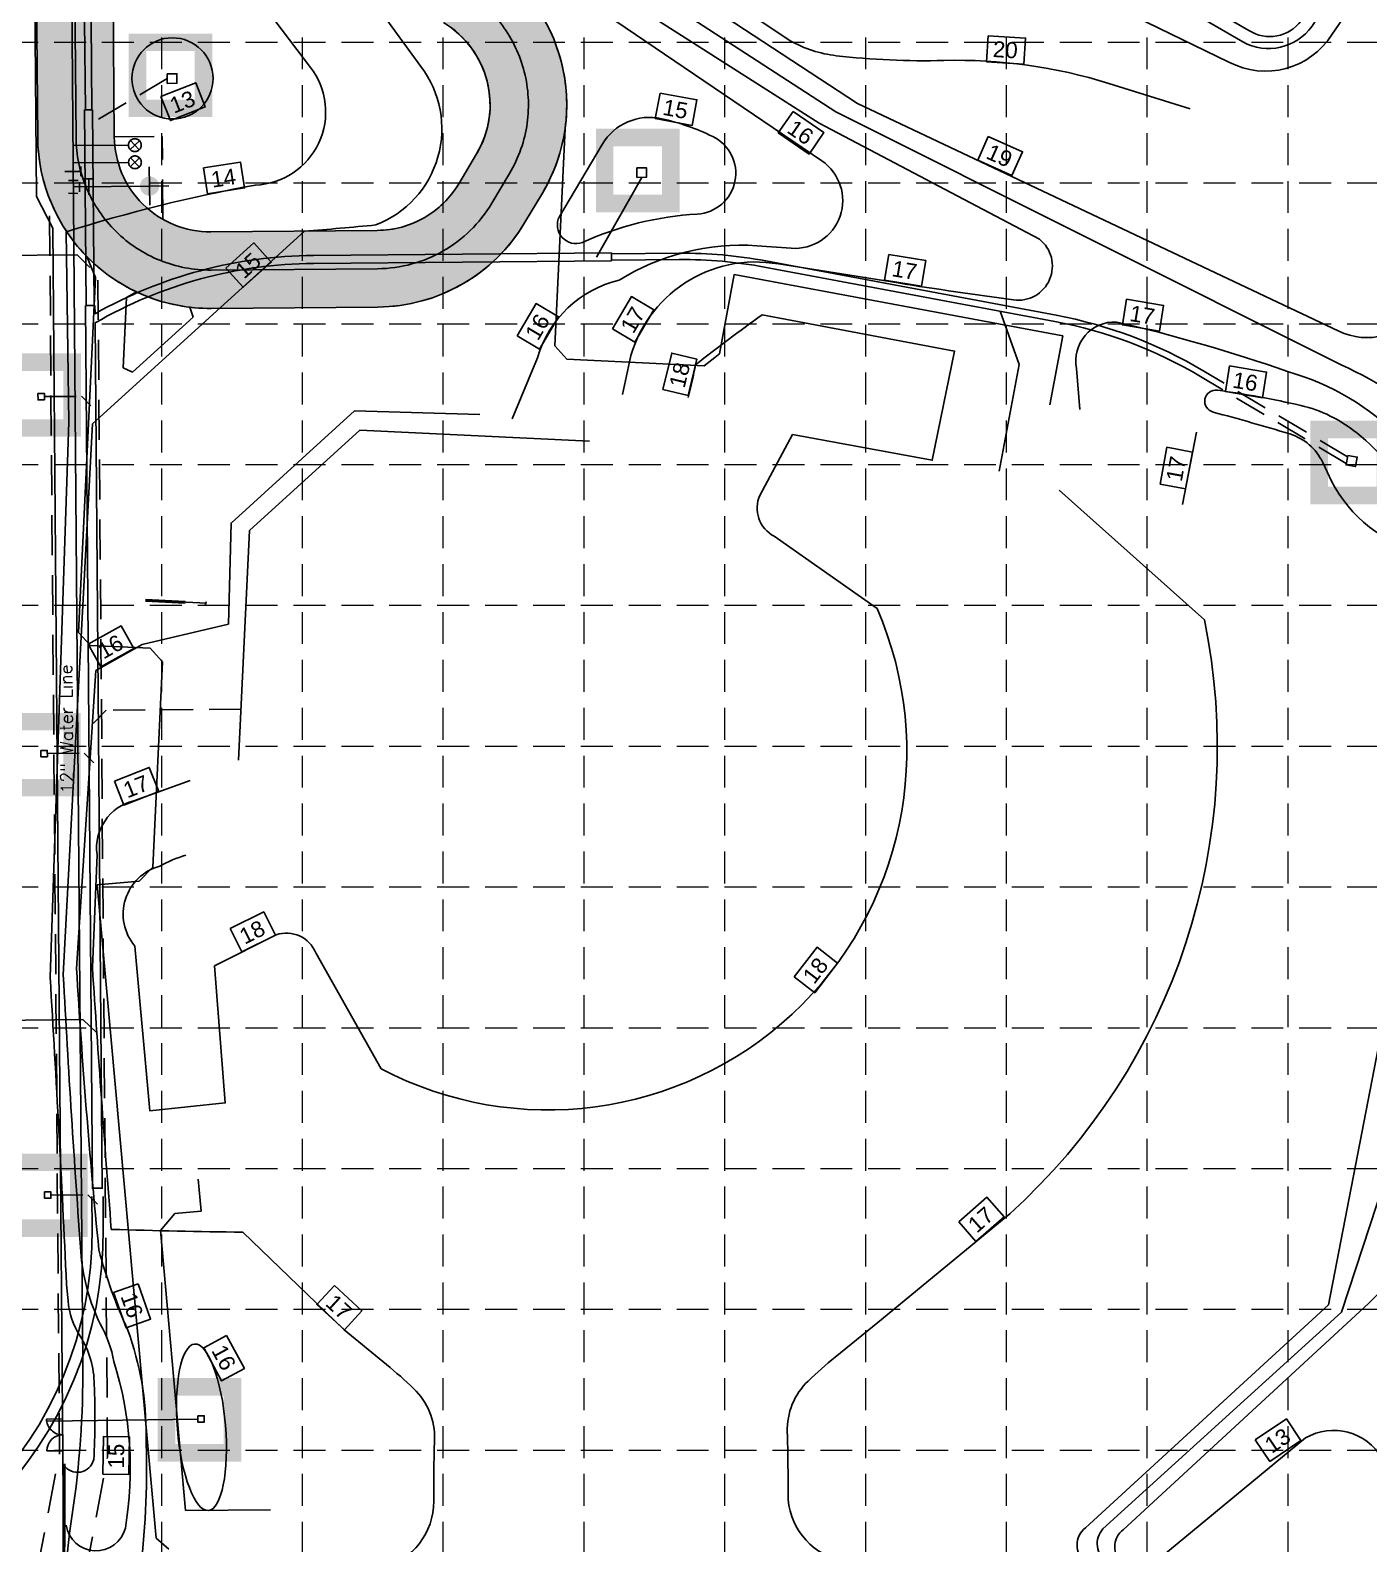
# Model space of a CAD drawing. Header units: feet. Extents: x 2467609 to 2470436, y 7119976 to 7121745.
# Drawn here: x 2469642.8 to 2470062, y 7120566.6 to 7121040.7 of the extents above; entities that cross this region are included whole.
import ezdxf
from ezdxf.enums import TextEntityAlignment as Align

# ---------------------------------------------------------------- set-up
doc = ezdxf.new("R2010")
doc.units = ezdxf.units.FT
doc.header["$LTSCALE"] = 100
doc.header["$MEASUREMENT"] = 0
for name, pattern in [('06117 BASE$0$CENTER2', [1.125, 0.75, -0.125, 0.125, -0.125]), ('06117 BASE$0$HIDDEN2', [0.1875, 0.125, -0.0625]), ('06117 BASE$0$STRIPE', [1.2, 1, -0.2]), ('06117 WS Base$0$HIDDEN', [0.375, 0.25, -0.125]), ('06117 WS Base$0$HIDDEN2', [0.1875, 0.125, -0.0625]), ('HIDDEN', [0.375, 0.25, -0.125]), ('SDASH', [0.15, 0.1, -0.05]), ('STRIPE', [1.2, 1, -0.2])]:
    doc.linetypes.add(name, pattern=pattern)
for name, color, linetype, lineweight in [('06117 BASE$0$CP Inlet', 253, 'Continuous', 25), ('06117 BASE$0$CPCL', 253, '06117 BASE$0$CENTER2', 25), ('06117 BASE$0$CPWALK', 8, 'Continuous', 25), ('06117 BASE$0$Wall', 253, 'Continuous', 25), ('06117 BASE$0$X-Refr', 253, '06117 BASE$0$HIDDEN2', 50)]:
    doc.layers.add(name, color=color, linetype=linetype, lineweight=lineweight)
for name, color, linetype in [('06117 BASE$0$firelane', 8, '06117 BASE$0$STRIPE'), ('06117 BASE$0$SITE-Fence', 8, '06117 BASE$0$FENCELINE4'), ('06117 WS Base$0$CPFIT', 7, 'Continuous'), ('06117 WS Base$0$CPWATER', 7, 'Continuous'), ('06117 WS Base$0$Wtr Esmt', 8, '06117 WS Base$0$HIDDEN'), ('06117 WS Base$0$WTR-ESMT', 8, '06117 WS Base$0$HIDDEN2'), ('CPCONT', 253, 'Continuous'), ('FIRELANE-HATCH', 253, 'STRIPE'), ('GRID', 254, 'HIDDEN'), ('proposed ec', 6, 'SDASH')]:
    doc.layers.add(name, color=color, linetype=linetype)
doc.styles.add('06117 BASE$0$Standard', font='romans.shx')
doc.styles.add('C80', font='SIMPLEX.shx', dxfattribs={"height": 8})
doc.styles.get("Standard").update_dxf_attribs({"font": 'ARIAL.TTF'})
doc.linetypes.add('06117 BASE$0$FENCELINE4', pattern='A,0.5,-0.05,["x",06117 BASE$0$Standard,S=0.16,R=0,X=-0.02,Y=-0.05],-0.15', length=0.7)

msp = doc.modelspace()

# ---------------------------------------------------------------- hatches: boundary and pattern name
at = {"layer": 'FIRELANE-HATCH'}
h = msp.add_hatch(color=9, dxfattribs=at)
h.paths.add_polyline_path([(2468922.97, 7121187.19, -0.414214), (2468942.81, 7121207.35), (2469278.26, 7121210.08), (2469277.9, 7121254.08, -0.414214), (2469297.74, 7121274.24), (2469375.13, 7121274.87, -0.137354), (2469390.75, 7121270.64), (2469629.71, 7121128.09, -0.261956), (2469644.34, 7121102.57), (2469645.12, 7121007.13, 0.414214), (2469699.55, 7120953.58), (2469751.67, 7120954, 0.261956), (2469797.6, 7120980.33), (2469803.18, 7120989.68, 0.414214), (2469784.47, 7121063.72), (2469403.04, 7121291.25, 0.137354), (2469374.94, 7121298.87), (2468491.92, 7121291.68, -0.131652), (2468476.89, 7121295.58), (2468199.89, 7121452.51, -0.072593), (2468186.2, 7121463.15, 0.206219), (2468142.45, 7121481.57), (2467847.8, 7121479.17), (2467848.23, 7121449.17), (2468142.69, 7121451.57, -0.577353), (2468169.04, 7121406.78), (2467935.49, 7120994.55, -0.266268), (2467909.82, 7120979.34), (2467855.02, 7120978.55), (2467855.45, 7120948.56), (2467910.25, 7120949.35, 0.266268), (2467961.59, 7120979.76), (2468192.67, 7121387.64, -0.414214), (2468233.56, 7121398.96), (2468336.11, 7121340.86, -0.414214), (2468347.43, 7121299.97), (2468320.22, 7121251.95, 0.414214), (2468338.7, 7121185.16), (2468373.42, 7121165.49, 0.57735), (2468446.57, 7121208.52), (2468446.28, 7121243.96, -1), (2468481.65, 7121244.25), (2468482.67, 7121118.6, 0.414214), (2468532.07, 7121070), (2468873.9, 7121072.79, -0.414214), (2468894.07, 7121052.95), (2468895.4, 7120889.72), (2468884.83, 7120735.24, -0.392002), (2468855.14, 7120707.29), (2468450.27, 7120703.99, -0.131652), (2468375.11, 7120723.48), (2468264.21, 7120786.31, 0.463862), (2468102.32, 7120726.63, 0.45081), (2468173.2, 7120596.29), (2468276.95, 7120572.47, -0.347281), (2468315.76, 7120524.14), (2468315.82, 7120517.93), (2468339.81, 7120518.12), (2468339.76, 7120524.34, 0.347281), (2468282.32, 7120595.86), (2468178.57, 7120619.68, -0.45081), (2468124.87, 7120718.42, -0.463862), (2468252.38, 7120765.43), (2468363.28, 7120702.6, 0.131652), (2468450.47, 7120679.99), (2468832.08, 7120683.1, -0.414214), (2468867.36, 7120648.39), (2468868.39, 7120522.43), (2468892.38, 7120522.62), (2468891.26, 7120660.62), (2468903.26, 7120660.72), (2468904.38, 7120522.72), (2468928.38, 7120522.92)])
h.paths.add_polyline_path([(2468873.66, 7121102.78), (2468531.82, 7121100, -0.414214), (2468506.62, 7121124.8), (2468505.62, 7121247.79, -0.414214), (2468525.46, 7121267.95), (2468872.29, 7121270.78, -0.414214), (2468892.45, 7121250.94), (2468893.5, 7121122.95, -0.414214)], flags=16)
h.paths.add_polyline_path([(2468942.29, 7121271.35), (2469233.74, 7121273.72, -1), (2469234.06, 7121233.72), (2468942.62, 7121231.35, -1)], flags=16)
h.paths.add_polyline_path([(2468385.25, 7121186.37), (2468350.53, 7121206.04, -0.414214), (2468341.1, 7121240.12), (2468370.77, 7121292.49, -0.414214), (2468404.85, 7121301.92), (2468409.33, 7121299.38, -0.267949), (2468422.01, 7121277.83), (2468422.57, 7121208.33, -0.57735)], flags=16)
h.paths.add_polyline_path([(2469698.85, 7121086.85), (2469772.17, 7121043.11, -0.414214), (2469782.57, 7121001.98), (2469776.99, 7120992.63, -0.261956), (2469751.47, 7120978), (2469699.36, 7120977.57, -0.414214), (2469669.11, 7121007.33), (2469668.61, 7121069.51, -0.584841)], flags=16)

# ---------------------------------------------------------------- linework, layer by layer
at = {"layer": '06117 BASE$0$CP Inlet'}
msp.add_line((2469946.2, 7120902.55), (2469952.46, 7120935.97), dxfattribs=at)
msp.add_line((2469946.2, 7120902.55), (2469952.46, 7120935.97), dxfattribs=at)
for points in [[(2469685.69, 7121027.05), (2469688.69, 7121027.08), (2469688.71, 7121024.08), (2469685.71, 7121024.05)], [(2469685.69, 7121027.05), (2469688.69, 7121027.08), (2469688.71, 7121024.08), (2469685.71, 7121024.05)], [(2469832.76, 7120997.61), (2469835.76, 7120997.64), (2469835.78, 7120994.64), (2469832.78, 7120994.61)], [(2469832.76, 7120997.61), (2469835.76, 7120997.64), (2469835.78, 7120994.64), (2469832.78, 7120994.61)], [(2469645.19, 7120926.92), (2469647.19, 7120926.94), (2469647.21, 7120924.94), (2469645.21, 7120924.92)], [(2469645.19, 7120926.92), (2469647.19, 7120926.94), (2469647.21, 7120924.94), (2469645.21, 7120924.92)], [(2470055.41, 7120907.52), (2470058.37, 7120906.99), (2470057.84, 7120904.04), (2470054.89, 7120904.56)], [(2470055.41, 7120907.52), (2470058.37, 7120906.99), (2470057.84, 7120904.04), (2470054.89, 7120904.56)], [(2469646.11, 7120815.12), (2469648.11, 7120815.14), (2469648.13, 7120813.14), (2469646.13, 7120813.12)], [(2469646.11, 7120815.12), (2469648.11, 7120815.14), (2469648.13, 7120813.14), (2469646.13, 7120813.12)], [(2469647.24, 7120676.82), (2469649.24, 7120676.84), (2469649.26, 7120674.84), (2469647.26, 7120674.82)], [(2469647.24, 7120676.82), (2469649.24, 7120676.84), (2469649.26, 7120674.84), (2469647.26, 7120674.82)], [(2469695.27, 7120606.69), (2469697.27, 7120606.71), (2469697.29, 7120604.71), (2469695.29, 7120604.69)], [(2469695.27, 7120606.69), (2469697.27, 7120606.71), (2469697.29, 7120604.71), (2469695.29, 7120604.69)]]:
    msp.add_lwpolyline(points, close=True, dxfattribs=at)
at = {"layer": '06117 BASE$0$CP Inlet', "linetype": 'Continuous'}
msp.add_lwpolyline([(2469817.98, 7120912.03), (2469746.05, 7120915.46), (2469711.45, 7120884), (2469708.02, 7120812.07)], dxfattribs=at)
msp.add_lwpolyline([(2469817.98, 7120912.03), (2469746.05, 7120915.46), (2469711.45, 7120884), (2469708.02, 7120812.07)], dxfattribs=at)
at = {"layer": '06117 BASE$0$CPCL'}
for p, q in [((2469657.12, 7121007.23), (2469656.15, 7121126.3)), ((2469657.12, 7121007.23), (2469656.15, 7121126.3)), ((2469792.87, 7120995.83), (2469787.3, 7120986.48)), ((2469792.87, 7120995.83), (2469787.3, 7120986.48)), ((2469751.57, 7120966), (2469699.46, 7120965.57)), ((2469751.57, 7120966), (2469699.46, 7120965.57))]:
    msp.add_line(p, q, dxfattribs=at)
for centre, start, end in [((2469756.8, 7121017.35), 329.1832, 59.1832), ((2469756.8, 7121017.35), 329.1832, 59.1832), ((2469699.11, 7121007.57), 180.4665, 270.4665), ((2469699.11, 7121007.57), 180.4665, 270.4665), ((2469751.23, 7121008), 270.4665, 329.1832), ((2469751.23, 7121008), 270.4665, 329.1832)]:
    msp.add_arc(centre, 42, start, end, dxfattribs=at)
at = {"layer": '06117 BASE$0$CPWALK'}
for p, q in [((2469645.12, 7121007.13), (2469644.34, 7121102.57)), ((2469645.12, 7121007.13), (2469644.34, 7121102.57)), ((2469669.11, 7121007.33), (2469668.61, 7121069.51)), ((2469669.11, 7121007.33), (2469668.61, 7121069.51)), ((2469810.29, 7121009.94), (2469807.05, 7120941.83)), ((2469810.29, 7121009.94), (2469807.05, 7120941.83)), ((2469782.57, 7121001.98), (2469776.99, 7120992.63)), ((2469782.57, 7121001.98), (2469776.99, 7120992.63)), ((2469803.18, 7120989.68), (2469797.6, 7120980.33)), ((2469803.18, 7120989.68), (2469797.6, 7120980.33)), ((2469751.47, 7120978), (2469699.36, 7120977.57)), ((2469751.47, 7120978), (2469699.36, 7120977.57)), ((2469663.24, 7120963.28), (2469660.54, 7120969.78)), ((2469663.24, 7120963.28), (2469660.54, 7120969.78)), ((2469663.24, 7120963.28), (2469657.94, 7120852.09)), ((2469663.24, 7120963.28), (2469657.94, 7120852.09)), ((2469863.29, 7120964.19), (2469858.65, 7120939.37)), ((2469863.29, 7120964.19), (2469858.65, 7120939.37)), ((2469966.17, 7120944.93), (2469863.29, 7120964.19)), ((2469966.17, 7120944.93), (2469863.29, 7120964.19)), ((2469672.95, 7120956.93), (2469676.04, 7120958.75)), ((2469672.95, 7120956.93), (2469676.04, 7120958.75)), ((2469672.95, 7120956.93), (2469671.9, 7120934.95)), ((2469672.95, 7120956.93), (2469671.9, 7120934.95)), ((2469692.8, 7120953.94), (2469693.82, 7120950.82)), ((2469692.8, 7120953.94), (2469693.82, 7120950.82)), ((2469751.67, 7120954), (2469699.55, 7120953.58)), ((2469751.67, 7120954), (2469699.55, 7120953.58)), ((2469693.82, 7120950.82), (2469674.84, 7120933.56)), ((2469693.82, 7120950.82), (2469674.84, 7120933.56)), ((2469962.12, 7120923.31), (2469966.17, 7120944.93)), ((2469962.12, 7120923.31), (2469966.17, 7120944.93)), ((2469807.05, 7120941.83), (2469810.88, 7120937.65)), ((2469807.05, 7120941.83), (2469810.88, 7120937.65)), ((2469671.9, 7120934.95), (2469674.84, 7120933.56)), ((2469671.9, 7120934.95), (2469674.84, 7120933.56)), ((2469853.87, 7120935.6), (2469810.88, 7120937.65)), ((2469853.87, 7120935.6), (2469810.88, 7120937.65)), ((2469858.65, 7120939.37), (2469853.87, 7120935.6)), ((2469858.65, 7120939.37), (2469853.87, 7120935.6)), ((2469678.86, 7120862.19), (2469697.94, 7120861.28)), ((2469678.86, 7120862.19), (2469697.94, 7120861.28)), ((2469657.94, 7120852.09), (2469661.66, 7120847.99)), ((2469657.94, 7120852.09), (2469661.66, 7120847.99)), ((2469661.66, 7120847.99), (2469680.32, 7120847.1)), ((2469661.66, 7120847.99), (2469680.32, 7120847.1)), ((2469680.32, 7120847.1), (2469684.2, 7120842.83)), ((2469680.32, 7120847.1), (2469684.2, 7120842.83)), ((2469684.2, 7120842.83), (2469681.14, 7120778.58)), ((2469684.2, 7120842.83), (2469681.14, 7120778.58)), ((2469681.14, 7120778.58), (2469676.93, 7120774.19)), ((2469681.14, 7120778.58), (2469676.93, 7120774.19)), ((2469676.93, 7120774.19), (2469663.74, 7120773)), ((2469676.93, 7120774.19), (2469663.74, 7120773)), ((2469682.17, 7120568.39), (2469663.74, 7120773)), ((2469682.17, 7120568.39), (2469663.74, 7120773)), ((2469695.37, 7120680.8), (2469696.27, 7120670.84)), ((2469695.37, 7120680.8), (2469696.27, 7120670.84)), ((2469695.37, 7120680.8), (2469696.27, 7120670.84)), ((2469695.37, 7120680.8), (2469696.27, 7120670.84)), ((2469683.54, 7120664.69), (2469688.07, 7120670.1)), ((2469683.54, 7120664.69), (2469688.07, 7120670.1)), ((2469696.27, 7120670.84), (2469688.07, 7120670.1)), ((2469696.27, 7120670.84), (2469688.07, 7120670.1)), ((2469691.43, 7120577.01), (2469683.54, 7120664.69)), ((2469691.43, 7120577.01), (2469683.54, 7120664.69)), ((2469718.01, 7120577.23), (2469691.43, 7120577.01)), ((2469718.01, 7120577.23), (2469691.43, 7120577.01)), ((2469718.01, 7120577.23), (2469691.43, 7120577.01)), ((2469718.01, 7120577.23), (2469691.43, 7120577.01)), ((2469682.17, 7120568.39), (2469686.16, 7120564.97)), ((2469682.17, 7120568.39), (2469686.16, 7120564.97))]:
    msp.add_line(p, q, dxfattribs=at)
for centre, radius, start, end in [((2469756.8, 7121017.35), 54, 329.1832, 59.1832), ((2469756.8, 7121017.35), 54, 329.1832, 59.1832), ((2469756.8, 7121017.35), 30, 329.1832, 59.1832), ((2469756.8, 7121017.35), 30, 329.1832, 59.1832), ((2469699.11, 7121007.57), 54, 180.4665, 270.4665), ((2469699.11, 7121007.57), 54, 180.4665, 270.4665), ((2469699.11, 7121007.57), 30, 180.4665, 270.4665), ((2469699.11, 7121007.57), 30, 180.4665, 270.4665), ((2469751.23, 7121008), 30, 270.4665, 329.1832), ((2469751.23, 7121008), 30, 270.4665, 329.1832), ((2469751.23, 7121008), 54, 270.4665, 329.1832), ((2469751.23, 7121008), 54, 270.4665, 329.1832)]:
    msp.add_arc(centre, radius, start, end, dxfattribs=at)
at = {"layer": '06117 BASE$0$firelane'}
for p, q in [((2469645.12, 7121007.13), (2469644.34, 7121102.57)), ((2469645.12, 7121007.13), (2469644.34, 7121102.57)), ((2469669.11, 7121007.33), (2469668.61, 7121069.51)), ((2469669.11, 7121007.33), (2469668.61, 7121069.51)), ((2469782.57, 7121001.98), (2469776.99, 7120992.63)), ((2469782.57, 7121001.98), (2469776.99, 7120992.63)), ((2469803.18, 7120989.68), (2469797.6, 7120980.33)), ((2469803.18, 7120989.68), (2469797.6, 7120980.33)), ((2469751.47, 7120978), (2469699.36, 7120977.57)), ((2469751.47, 7120978), (2469699.36, 7120977.57)), ((2469751.67, 7120954), (2469699.55, 7120953.58)), ((2469751.67, 7120954), (2469699.55, 7120953.58))]:
    msp.add_line(p, q, dxfattribs=at)
for centre, radius, start, end in [((2469756.8, 7121017.35), 54, 329.1832, 59.1832), ((2469756.8, 7121017.35), 54, 329.1832, 59.1832), ((2469756.8, 7121017.35), 30, 329.1832, 59.1832), ((2469756.8, 7121017.35), 30, 329.1832, 59.1832), ((2469699.11, 7121007.57), 54, 180.4665, 270.4665), ((2469699.11, 7121007.57), 54, 180.4665, 270.4665), ((2469699.11, 7121007.57), 30, 180.4665, 270.4665), ((2469699.11, 7121007.57), 30, 180.4665, 270.4665), ((2469751.23, 7121008), 30, 270.4665, 329.1832), ((2469751.23, 7121008), 30, 270.4665, 329.1832), ((2469751.23, 7121008), 54, 270.4665, 329.1832), ((2469751.23, 7121008), 54, 270.4665, 329.1832)]:
    msp.add_arc(centre, radius, start, end, dxfattribs=at)
at = {"layer": '06117 BASE$0$SITE-Fence'}
for p, q in [((2469643.84, 7121103.32, -0.19), (2469644.77, 7120988.66, -0.19)), ((2469643.84, 7121103.32, -0.19), (2469644.77, 7120988.66, -0.19)), ((2469649.85, 7120978.7, -0.19), (2469644.77, 7120988.66, -0.19)), ((2469649.85, 7120978.7, -0.19), (2469644.77, 7120988.66, -0.19)), ((2469649.85, 7120978.7, -0.19), (2469653.29, 7120555.83, -0.19)), ((2469649.85, 7120978.7, -0.19), (2469653.29, 7120555.83, -0.19)), ((2469652.89, 7120605.73), (2469647.89, 7120605.68)), ((2469652.89, 7120605.73), (2469647.89, 7120605.68)), ((2469652.97, 7120595.73), (2469647.97, 7120595.68)), ((2469652.97, 7120595.73), (2469647.97, 7120595.68))]:
    msp.add_line(p, q, dxfattribs=at)
for centre, start, end in [((2469652.89, 7120605.73), 180.4665, 270.4665), ((2469652.89, 7120605.73), 180.4665, 270.4665), ((2469652.97, 7120595.73), 90.4665, 180.4665), ((2469652.97, 7120595.73), 90.4665, 180.4665)]:
    msp.add_arc(centre, 5, start, end, dxfattribs=at)
at = {"layer": '06117 BASE$0$Wall', "const_width": 1, "elevation": -0.19}
msp.add_lwpolyline([(2469653.39, 7120591.68), (2469653.3, 7120558.49), (2469987.02, 7120561.2)], dxfattribs=at)
msp.add_lwpolyline([(2469653.39, 7120591.68), (2469653.3, 7120558.49), (2469987.02, 7120561.2)], dxfattribs=at)
at = {"layer": '06117 BASE$0$X-Refr'}
msp.add_line((2469678.86, 7120862.19), (2469697.94, 7120861.28), dxfattribs=at)
msp.add_line((2469678.86, 7120862.19), (2469697.94, 7120861.28), dxfattribs=at)
at = {"layer": '06117 WS Base$0$CPFIT'}
for p, q in [((2469656.14, 7121004.56), (2469673.42, 7121004.7)), ((2469656.14, 7121004.56), (2469673.42, 7121004.7)), ((2469658.64, 7120996.5), (2469653.64, 7120996.5)), ((2469658.64, 7120996.5), (2469653.64, 7120996.5)), ((2469656.18, 7120999.17), (2469673.47, 7120999.32)), ((2469656.18, 7120999.17), (2469673.47, 7120999.32)), ((2469658.64, 7120995), (2469658.64, 7120998)), ((2469658.64, 7120995), (2469658.64, 7120998)), ((2469680.26, 7120985.88), (2469680.04, 7120997.88)), ((2469680.26, 7120985.88), (2469680.04, 7120997.88)), ((2469654.76, 7120993.63), (2469657.76, 7120993.61)), ((2469654.76, 7120993.63), (2469657.76, 7120993.61)), ((2469658.23, 7120990.11), (2469658.25, 7120993.11)), ((2469658.23, 7120990.11), (2469658.25, 7120993.11)), ((2469662.61, 7120994.14), (2469659.61, 7120994.14)), ((2469662.61, 7120994.14), (2469659.61, 7120994.14)), ((2469661.11, 7120994.14), (2469661.11, 7120989.14)), ((2469661.11, 7120994.14), (2469661.11, 7120989.14)), ((2469680.15, 7120991.88), (2469686.15, 7120991.99)), ((2469680.15, 7120991.88), (2469686.15, 7120991.99)), ((2469654.73, 7120989.64), (2469657.73, 7120989.61)), ((2469654.73, 7120989.64), (2469657.73, 7120989.61))]:
    msp.add_line(p, q, dxfattribs=at)
at = {"layer": '06117 WS Base$0$CPFIT', "const_width": 3}
msp.add_lwpolyline([(2469680.22, 7120990.38, 1), (2469680.08, 7120993.38, 1)], format="xyb", close=True, dxfattribs=at)
msp.add_lwpolyline([(2469680.22, 7120990.38, 1), (2469680.08, 7120993.38, 1)], format="xyb", close=True, dxfattribs=at)
at = {"layer": '06117 WS Base$0$CPWATER', "color": 4}
for p, q in [((2469659.25, 7120622.72), (2469655.24, 7121115.28)), ((2469680.15, 7120991.88), (2469656.24, 7120991.62))]:
    msp.add_line(p, q, dxfattribs=at)
at = {"layer": '06117 WS Base$0$CPWATER'}
for p, q in [((2469659.25, 7120622.72), (2469655.24, 7121115.28)), ((2469680.15, 7120991.88), (2469656.24, 7120991.62))]:
    msp.add_line(p, q, dxfattribs=at)
at = {"layer": '06117 WS Base$0$CPWATER', "color": 4}
for centre, start, end in [((2469359.26, 7120620.27), 351.466, 0.4665), ((2469952.61, 7120531.24), 171.466, 180.463)]:
    msp.add_arc(centre, 300, start, end, dxfattribs=at)
at = {"layer": '06117 WS Base$0$CPWATER'}
for centre, start, end in [((2469359.26, 7120620.27), 351.466, 0.4665), ((2469952.61, 7120531.24), 171.466, 180.463)]:
    msp.add_arc(centre, 300, start, end, dxfattribs=at)
at = {"layer": '06117 WS Base$0$Wtr Esmt'}
for p, q in [((2469676.98, 7121006.08), (2469674.07, 7121003.35)), ((2469676.98, 7121006.08), (2469674.07, 7121003.35)), ((2469676.9, 7121003.26), (2469674.16, 7121006.17)), ((2469676.9, 7121003.26), (2469674.16, 7121006.17)), ((2469677.03, 7121000.69), (2469674.11, 7120997.96)), ((2469677.03, 7121000.69), (2469674.11, 7120997.96)), ((2469676.94, 7120997.87), (2469674.2, 7121000.78)), ((2469676.94, 7120997.87), (2469674.2, 7121000.78))]:
    msp.add_line(p, q, dxfattribs=at)
at = {"layer": '06117 WS Base$0$Wtr Esmt', "color": 1}
for centre in [(2469675.53, 7121004.71), (2469675.53, 7121004.71), (2469675.57, 7120999.33), (2469675.57, 7120999.33)]:
    msp.add_circle(centre, 2, dxfattribs=at)
at = {"layer": '06117 WS Base$0$WTR-ESMT'}
for p, q in [((2469669.11, 7121007.33), (2469684.11, 7121007.45)), ((2469669.11, 7121007.33), (2469684.11, 7121007.45)), ((2469684.33, 7120981.47), (2469684.11, 7121007.45)), ((2469684.33, 7120981.47), (2469684.11, 7121007.45)), ((2469651.97, 7120595.06), (2469648.77, 7120988.04)), ((2469651.97, 7120595.06), (2469648.77, 7120988.04)), ((2469666.98, 7120593.71), (2469663.95, 7120966.59)), ((2469666.98, 7120593.71), (2469663.95, 7120966.59)), ((2469644.89, 7120557.86), (2469651.97, 7120595.06)), ((2469644.89, 7120557.86), (2469651.97, 7120595.06)), ((2469659.9, 7120556.51), (2469666.98, 7120593.71)), ((2469659.9, 7120556.51), (2469666.98, 7120593.71))]:
    msp.add_line(p, q, dxfattribs=at)
at = {"layer": 'CPCONT', "color": 35}
for p, q in [((2469971.53, 7120921.87), (2469970.49, 7120934.76)), ((2469881.47, 7120914.02), (2469871.34, 7120895.13)), ((2470008.08, 7120914.85), (2470003.68, 7120892.15)), ((2470010.54, 7120856.03), (2469965.05, 7120896.66)), ((2469875.79, 7120882.19), (2469908, 7120859.62)), ((2469700.51, 7120747.59), (2469719.77, 7120757.34)), ((2469732.22, 7120751.68), (2469752.71, 7120715.37)), ((2469908.2, 7120635.97), (2469949.55, 7120669.93)), ((2469741.08, 7120633.62), (2469709.33, 7120664.21)), ((2470042.17, 7120599.76), (2469994.79, 7120560.66))]:
    msp.add_line(p, q, dxfattribs=at)
for points in [[(2469299.91, 7121490.07, -0.125851), (2469323.6, 7121464.12, -0.056059), (2469332.99, 7121440.42, 0.190875), (2469382.16, 7121387.98), (2469446.34, 7121360.34, -0.078215), (2469485.91, 7121331.64, -0.004447), (2469540.62, 7121281.26, 0.03158), (2469632.89, 7121202.86, 0.150786), (2469632.89, 7121202.86), (2469880.82, 7121037.39)], [(2469236.5, 7121484.76), (2469295.35, 7121459.46, -0.158766), (2469336.95, 7121422.91, 0.146021), (2469375.55, 7121387.26, 0.005859), (2469398.94, 7121368.33), (2469414.46, 7121353.58, 0.028906), (2469448.16, 7121327.1), (2469506.67, 7121284.86, 0.000248), (2469529.55, 7121264.31), (2469573.58, 7121232.79), (2469901.92, 7121017.73)], [(2469187.55, 7121460.07, 0.095725), (2469187.55, 7121460.07), (2469187.55, 7121460.07, -0.216093), (2469252.33, 7121407.11, 0.13393), (2469274.25, 7121379.31), (2469322.44, 7121350.34, 0.056475), (2469355.9, 7121336.11, -0.031888), (2469414, 7121311.56, 0.081602), (2469414, 7121311.56, -0.007664), (2469499.48, 7121263.72), (2469518.49, 7121246.52, -0.042258), (2469628.72, 7121187.8), (2469895.04, 7121015.18)], [(2469261.51, 7121368.68), (2469265.37, 7121366.91, -0.120949), (2469274.7, 7121359.52), (2469304.28, 7121339.26, 0.096543), (2469361.28, 7121314.64), (2469385.88, 7121310.94, -0.095291), (2469405.57, 7121303.99), (2469441.18, 7121284.78, 0.118252), (2469441.18, 7121284.78, -0.193726), (2469474.77, 7121252.01), (2469482.8, 7121215.82), (2469524.45, 7121225.62, -0.09639), (2469620.69, 7121183.07), (2469889.82, 7121011.61)], [(2469795.81, 7121168.32), (2470022.54, 7121037.02, 0.376307), (2470044.24, 7121041.93), (2470091.28, 7121117.77, 0.131351), (2470094.58, 7121129.83, -0.835816), (2470101.56, 7121131.36, -0.414749)], [(2469799.45, 7121170.49), (2470024.4, 7121040.66, 0.39762), (2470040.83, 7121043.69), (2470087.88, 7121119.87, 0.118362), (2470090.04, 7121128.93)], [(2469870.39, 7120973.2), (2469870.39, 7120973.2), (2469870.39, 7120973.2), (2469881.13, 7120972.41, 0.76749), (2469890.68, 7120999.77), (2469795.42, 7121064.57), (2469706.64, 7121120.72)], [(2470072.1, 7121071.04), (2470050.51, 7121039.47, -0.393756), (2470018.15, 7121030.73), (2469948.91, 7121064.43, 0.105438), (2469885.2, 7121080.42), (2469833.83, 7121086.88, -0.162264), (2469790.28, 7121107.74, -11.731245)], [(2469662.29, 7120917.41), (2469728.67, 7120977.72, 0.003332), (2469751.05, 7120979.72, 0.498798), (2469765.14, 7121029.33), (2469740.64, 7121062.93, -0.709713), (2469740.64, 7121062.93), (2469683.75, 7121094.42, 0.302796), (2469683.75, 7121094.42)], [(2469695.38, 7121075.51), (2469730.58, 7121029.06, -0.607341), (2469713.32, 7120992.2), (2469713.32, 7120992.2, 0.031576), (2469654.03, 7120977.52), (2469654.89, 7120917.9)], [(2470006.08, 7121016.03), (2469980.62, 7121024.01, 0.082629), (2469928.92, 7121031.23, -0.035356), (2469895.14, 7121032.73, -0.099939), (2469880.82, 7121037.39, 2.369479)], [(2470100.1, 7120949.37), (2470089.36, 7120956.27, 0.395528), (2470077.88, 7120953.57, -0.387636), (2470052.62, 7120946.48), (2469901.92, 7121017.73)], [(2469808.51, 7120982.34), (2469821.86, 7121004.91, -0.325015), (2469840.55, 7121012.99, -0.057685), (2469856.51, 7121007.42, -0.772532), (2469851.7, 7120983.12, 0.091123), (2469815.71, 7120974.26, -0.689051), (2469808.51, 7120982.34, 0.186311)], [(2469958.86, 7120975.25), (2469958.86, 7120975.25, 0.497549), (2469958.86, 7120975.25), (2469889.82, 7121011.61)], [(2470109.47, 7120883.83), (2470109.47, 7120883.83, 0.165618), (2470053.4, 7120935.84, -1777.994304), (2470053.4, 7120935.84, 0.341263), (2470053.4, 7120935.84), (2469895.04, 7121015.18)], [(2469793.67, 7120919), (2469801.64, 7120938.11, -0.283289), (2469801.64, 7120938.11), (2469801.64, 7120938.11, -0.270051), (2469827.24, 7120962.39), (2469827.24, 7120962.39, 0.017054), (2469827.24, 7120962.39, -0.156562), (2469870.39, 7120973.2, -0.007108)], [(2469877.12, 7120967.48), (2469914.57, 7120961.53, 0.00569), (2469950.73, 7120956.21, 0.761766), (2469958.86, 7120975.25, -2.861807)], [(2469828.27, 7120926.64), (2469830.41, 7120936.85, -0.397298), (2469877.12, 7120967.48, -0.00321)], [(2469877.12, 7120967.48, -0.170347), (2469877.12, 7120967.48, -0.093035)], [(2469871.99, 7120951.56), (2469871.99, 7120951.56), (2469871.99, 7120951.56, 0.009984), (2469851.16, 7120935.93, -0.017459), (2469848.83, 7120925.66, 1.299249)], [(2470111.56, 7120806.59), (2470092.54, 7120877.19, 0.263366), (2470036.58, 7120933.78, 0.422618)], [(2470050.31, 7120899.49), (2470047.56, 7120905.32, 0.211568), (2470037.26, 7120914.23, 0.009275), (2470013.23, 7120921.09, -0.939987), (2470014.6, 7120927.95, -0.02311), (2470040.7, 7120923.15, -0.114067), (2470058.21, 7120914.58, -0.088533), (2470077.43, 7120892.28, -0.032885), (2470082.83, 7120881.49, -0.520326), (2470078.97, 7120876.91, -0.216928), (2470050.31, 7120899.49, 0.009826)], [(2469973.25, 7120571.57), (2470049.36, 7120641.45), (2470086.45, 7120832.78, -0.672676), (2470093.42, 7120833.24, 0.00509), (2470104.2, 7120768.25)], [(2469663.69, 7120782.5, -0.386567), (2469675.18, 7120799.28, 0.404151)], [(2469675.5, 7120753.85), (2469675.5, 7120753.85), (2469675.5, 7120753.85, -0.545062), (2469683.33, 7120778.87, -0.051641), (2469691.47, 7120782.33, -1.299249)], [(2469657.27, 7120746.84, 0.009837), (2469664.27, 7120658.66, 0.00402)], [(2469662.26, 7120747.17, 0.003262), (2469668.16, 7120665.08, 0.003262)], [(2469649.01, 7120744.09, -0.003384), (2469654.15, 7120647.85, -0.670683), (2469654.15, 7120647.85, 0.004676), (2469654.15, 7120647.85, 0.004676)], [(2469653.14, 7120744.78, 0.005589), (2469658.73, 7120656.73, 0.006991)], [(2469709.33, 7120664.21), (2469709.33, 7120664.21, -0.003662), (2469668.16, 7120665.08, 0.132752)], [(2469658.73, 7120656.73), (2469658.73, 7120656.73, 0.090266), (2469664.66, 7120635.54, -0.084478), (2469668.98, 7120623.66, -0.117681), (2469672.58, 7120571.52, -0.809536), (2469654, 7120572.4, -1.654119)], [(2469677.34, 7120558.85, 0.038422), (2469679.04, 7120600.38, 0.089601), (2469673.37, 7120633.49, -0.043868), (2469664.27, 7120658.66)], [(2469654.15, 7120647.85), (2469654.62, 7120642.7, 0.119355), (2469658.37, 7120631.69, -0.141606), (2469662.82, 7120616.46, -0.025536), (2469662.67, 7120592.97, -0.650394), (2469653.25, 7120591.32, 0.069973), (2469653.25, 7120591.32, 0.069973)], [(2469741.08, 7120633.62), (2469754.39, 7120622.73, -0.019568), (2469762.86, 7120615.23, -0.212393), (2469769.4, 7120599.26, 0.008771), (2469769.16, 7120579.91, -0.346529), (2469752.94, 7120559.11, -1.276212)], [(2469908.2, 7120635.97), (2469894.89, 7120625.08, 0.019568), (2469886.41, 7120617.58, 0.212393), (2469879.88, 7120601.62, -0.008771), (2469880.12, 7120582.27, 0.346529), (2469896.34, 7120561.46, 1.276212)], [(2470093.16, 7120558.89, -0.320173), (2470079.82, 7120567.83), (2470066.17, 7120593.41, 0.411846), (2470042.17, 7120599.76, 1.055507)], [(2469973.25, 7120560.95), (2469973.25, 7120560.95, -0.495228), (2469973.25, 7120571.57, -0.255838)], [(2469980.06, 7120560.83), (2469980.06, 7120560.83, -0.456674), (2469978.71, 7120571.28, -0.255838)], [(2469984.02, 7120561.4), (2469984.02, 7120561.4, -0.434418), (2469985.05, 7120570.98, -0.371221)]]:
    msp.add_lwpolyline(points, format="xyb", dxfattribs=at)
for points in [[(2469942.79, 7121038.99), (2469954.51, 7121038.24), (2469954, 7121030.11), (2469942.28, 7121030.85)], [(2469683.69, 7121019.96), (2469694.62, 7121024.27), (2469697.61, 7121016.69), (2469686.68, 7121012.38)], [(2469840.02, 7121021.03), (2469851.57, 7121018.9), (2469850.09, 7121010.88), (2469838.54, 7121013.02)], [(2469881.67, 7121015.29), (2469891.35, 7121008.64), (2469886.73, 7121001.92), (2469877.05, 7121008.58)], [(2469942.83, 7121007.41), (2469953.56, 7121002.62), (2469950.23, 7120995.18), (2469939.51, 7120999.97)], [(2469697.07, 7120997.56), (2469708.68, 7120999.35), (2469709.92, 7120991.3), (2469698.31, 7120989.5)], [(2469704.05, 7120966.22), (2469712.78, 7120974.09), (2469718.24, 7120968.04), (2469709.51, 7120960.17)], [(2469911.67, 7120970.46), (2469923.26, 7120968.54), (2469921.93, 7120960.5), (2469910.34, 7120962.41)], [(2469795.25, 7120944.96), (2469801.21, 7120955.09), (2469808.23, 7120950.96), (2469802.28, 7120940.83)], [(2469825.12, 7120947.15), (2469831.07, 7120957.28), (2469838.1, 7120953.15), (2469832.14, 7120943.02)], [(2469986.15, 7120956.43), (2469997.74, 7120954.52), (2469996.42, 7120946.47), (2469984.83, 7120948.39)], [(2469840.89, 7120928.17), (2469843.67, 7120939.59), (2469851.59, 7120937.65), (2469848.81, 7120926.24)], [(2470018.41, 7120935.54), (2470030, 7120933.63), (2470028.67, 7120925.59), (2470017.08, 7120927.5)], [(2469996.64, 7120898.51), (2469998.78, 7120910.06), (2470006.79, 7120908.58), (2470004.65, 7120897.02)], [(2469660.96, 7120848.4), (2469671.22, 7120854.13), (2469675.19, 7120847.01), (2469664.93, 7120841.29)], [(2469669.14, 7120805.5), (2469680.06, 7120809.81), (2469683.05, 7120802.23), (2469672.13, 7120797.92)], [(2469705.41, 7120759.29), (2469715.92, 7120764.55), (2469719.56, 7120757.26), (2469709.06, 7120752)], [(2469882.02, 7120744.18), (2469889.2, 7120753.47), (2469895.65, 7120748.48), (2469888.47, 7120739.19)], [(2469933.58, 7120667.44), (2469942.42, 7120675.18), (2469947.79, 7120669.05), (2469938.95, 7120661.31)], [(2469676.55, 7120648.05), (2469680.49, 7120636.98), (2469672.82, 7120634.25), (2469668.87, 7120645.31)], [(2469738.04, 7120647.55), (2469746.68, 7120639.59), (2469741.16, 7120633.59), (2469732.52, 7120641.55)], [(2469704.29, 7120631.85), (2469709.87, 7120621.52), (2469702.7, 7120617.65), (2469697.12, 7120627.98)], [(2470026.47, 7120599.16), (2470036.22, 7120605.71), (2470040.77, 7120598.94), (2470031.02, 7120592.4)], [(2469665.54, 7120588.46), (2469665.72, 7120600.2), (2469673.87, 7120600.08), (2469673.69, 7120588.33)]]:
    msp.add_lwpolyline(points, close=True, dxfattribs=at)
for points in [[(2469871.99, 7120951.56), (2469932.26, 7120940.18), (2469925.27, 7120905.99), (2469881.47, 7120914.02)], [(2469871.99, 7120951.56), (2469871.99, 7120951.56)], [(2469704.83, 7120854.61), (2469705.7, 7120886.31), (2469744.35, 7120921.45), (2469783.57, 7120920.37)], [(2469654.89, 7120917.9), (2469649.01, 7120744.09)], [(2469662.29, 7120917.41), (2469653.14, 7120744.78)], [(2469663.34, 7120840.18), (2469677.87, 7120848.29), (2469704.83, 7120854.61)], [(2469663.34, 7120840.18), (2469657.27, 7120746.84)], [(2469663.69, 7120782.5), (2469662.26, 7120747.17)], [(2469675.5, 7120753.85), (2469680.19, 7120702.26), (2469703.83, 7120704.69), (2469700.51, 7120747.59)], [(2470086.68, 7120740.32), (2470053.5, 7120639.21), (2469978.71, 7120571.28)], [(2470070.42, 7120650.39), (2470061.93, 7120641.89), (2469985.05, 7120570.98)]]:
    msp.add_lwpolyline(points, dxfattribs=at)
at = {"layer": 'CPCONT', "color": 35, "elevation": 750}
msp.add_lwpolyline([(2469970.49, 7120934.76, 0.124303), (2469970.49, 7120934.76, -0.490838), (2469982.96, 7120949.28, -0.028379), (2470036.58, 7120933.78), (2470036.58, 7120933.78), (2470036.58, 7120933.78), (2470036.58, 7120933.78), (2470036.58, 7120933.78)], format="xyb", dxfattribs=at)
msp.add_lwpolyline([(2469692.86, 7120805.67), (2469675.18, 7120799.28), (2469675.18, 7120799.28)], dxfattribs=at)
at = {"layer": 'CPCONT', "color": 35}
msp.add_circle((2469687.31, 7121025.61), 12.71, dxfattribs=at)
for centre, radius, start, end in [((2469880.37, 7120891), 9.93, 155.4327, 242.5304), ((2469804.94, 7120814.86), 112.36, 242.3048, 23.4752), ((2469817.14, 7120816.37), 197.42, 312.1188, 11.5894), ((2469723.02, 7120747.96), 9.93, 22.0131, 109.1108)]:
    msp.add_arc(centre, radius, start, end, dxfattribs=at)
msp.add_ellipse((2469696.4, 7120603.1), major_axis=(2.16, -26.08), ratio=0.288631, dxfattribs=at)
at = {"layer": 'GRID', "color": 252, "linetype": 'HIDDEN', "lineweight": 0, "ltscale": 0.4}
for p, q in [((2469683.84, 7121698.47), (2469683.84, 7120154.77)), ((2469727.94, 7121698.47), (2469727.94, 7120154.77)), ((2469772.04, 7121698.47), (2469772.04, 7120154.77)), ((2469816.14, 7121698.47), (2469816.14, 7120154.77)), ((2469860.24, 7121698.47), (2469860.24, 7120154.77)), ((2469904.34, 7121698.47), (2469904.34, 7120154.77)), ((2469948.44, 7121698.47), (2469948.44, 7120154.77)), ((2469992.54, 7121698.47), (2469992.54, 7120154.77)), ((2470036.64, 7121698.47), (2470036.64, 7120154.77)), ((2467655.24, 7121036.97), (2470389.44, 7121036.97)), ((2467655.24, 7120992.87), (2470389.44, 7120992.87)), ((2467655.24, 7120948.77), (2470389.44, 7120948.77)), ((2467655.24, 7120904.67), (2470389.44, 7120904.67)), ((2467655.24, 7120860.57), (2470389.44, 7120860.57)), ((2467655.24, 7120816.47), (2470389.44, 7120816.47)), ((2467655.24, 7120772.37), (2470389.44, 7120772.37)), ((2467655.24, 7120728.27), (2470389.44, 7120728.27)), ((2467655.24, 7120684.17), (2470389.44, 7120684.17)), ((2467655.24, 7120640.07), (2470389.44, 7120640.07)), ((2467655.24, 7120595.97), (2470389.44, 7120595.97))]:
    msp.add_line(p, q, dxfattribs=at)
at = {"layer": 'proposed ec', "color": 5, "linetype": 'Continuous'}
for p, q in [((2469660.05, 7121015.78), (2469659.82, 7121043.57)), ((2469662.05, 7121015.8), (2469661.82, 7121043.58)), ((2469660.3, 7120954.43), (2469659.8, 7121015.78)), ((2469662.8, 7120954.45), (2469662.3, 7121015.8)), ((2469834.28, 7120994.62), (2469820.13, 7120969.64)), ((2469657.43, 7120970.31), (2469612.85, 7120969.94)), ((2469657.43, 7120970.3), (2469661.45, 7120966.35)), ((2469824.84, 7120970.93), (2469731.46, 7120970.17)), ((2469824.86, 7120968.43), (2469731.48, 7120967.67)), ((2469824.84, 7120970.93), (2469824.86, 7120968.43)), ((2469846.05, 7120970.85), (2469824.84, 7120970.68)), ((2469846.07, 7120968.85), (2469824.86, 7120968.68)), ((2469964.05, 7120951.44), (2469873.14, 7120968.45)), ((2469963.68, 7120949.47), (2469872.77, 7120966.49)), ((2469662.3, 7120677.95), (2469660.05, 7120954.43)), ((2469952.46, 7120935.97), (2469946.58, 7120952.67)), ((2469665.3, 7120677.98), (2469663.09, 7120949)), ((2469946.2, 7120902.55), (2469952.46, 7120935.97)), ((2469659.38, 7120730.78), (2469614.82, 7120730.41)), ((2469659.38, 7120730.77), (2469663.4, 7120726.82)), ((2469695.28, 7120605.69), (2469648.19, 7120605.03))]:
    msp.add_line(p, q, dxfattribs=at)
at = {"layer": 'proposed ec', "color": 5}
for p, q in [((2469685.7, 7121025.55), (2469661.08, 7121011.07)), ((2469662.3, 7121015.8), (2469659.8, 7121015.78)), ((2469663.05, 7120954.45), (2469660.05, 7120954.43)), ((2469663.07, 7120951.87), (2469663.05, 7120954.45)), ((2470054.96, 7120904.99), (2470009.32, 7120932.22)), ((2470055.34, 7120907.09), (2470010.34, 7120933.93)), ((2469647.2, 7120925.94), (2469658.78, 7120926.03)), ((2469661.8, 7120923.06), (2469658.78, 7120926.03)), ((2469662.61, 7120823.68), (2469666.58, 7120827.71)), ((2469708.78, 7120828.05), (2469666.58, 7120827.71)), ((2469648.12, 7120814.14), (2469659.69, 7120814.23)), ((2469659.69, 7120814.23), (2469662.71, 7120811.26)), ((2469649.25, 7120675.84), (2469660.81, 7120675.93)), ((2469660.81, 7120675.93), (2469663.84, 7120672.95)), ((2469665.55, 7120677.98), (2469662.05, 7120677.95)), ((2469662.15, 7120665.36), (2469662.05, 7120677.95)), ((2469665.65, 7120665.39), (2469665.55, 7120677.98))]:
    msp.add_line(p, q, dxfattribs=at)
at = {"layer": 'proposed ec', "color": 5, "const_width": 5.5}
for points in [[(2469676.36, 7121036.91), (2469697.03, 7121036.91), (2469697.03, 7121016.25), (2469676.36, 7121016.25)], [(2469822.7, 7121007.09), (2469843.38, 7121007.09), (2469843.38, 7120986.43), (2469822.7, 7120986.43)], [(2469635.22, 7120936.76), (2469655.9, 7120936.76), (2469655.9, 7120916.1), (2469635.22, 7120916.1)], [(2470046.49, 7120915.62), (2470067.17, 7120915.62), (2470067.17, 7120894.96), (2470046.49, 7120894.96)], [(2469635.17, 7120824.11), (2469655.85, 7120824.11), (2469655.85, 7120803.45), (2469635.17, 7120803.45)], [(2469637.29, 7120686.1), (2469657.96, 7120686.1), (2469657.96, 7120665.44), (2469637.29, 7120665.44)], [(2469685.46, 7120615.74), (2469706.13, 7120615.74), (2469706.13, 7120595.08), (2469685.46, 7120595.08)]]:
    msp.add_lwpolyline(points, close=True, dxfattribs=at)
at = {"layer": 'proposed ec', "color": 5}
for points in [[(2469685.69, 7121027.05), (2469688.69, 7121027.08), (2469688.71, 7121024.08), (2469685.71, 7121024.05)], [(2469832.76, 7120997.61), (2469835.76, 7120997.64), (2469835.78, 7120994.64), (2469832.78, 7120994.61)], [(2469645.19, 7120926.92), (2469647.19, 7120926.94), (2469647.21, 7120924.94), (2469645.21, 7120924.92)], [(2470055.41, 7120907.52), (2470058.37, 7120906.99), (2470057.84, 7120904.04), (2470054.89, 7120904.56)], [(2469646.11, 7120815.12), (2469648.11, 7120815.14), (2469648.13, 7120813.14), (2469646.13, 7120813.12)], [(2469647.24, 7120676.82), (2469649.24, 7120676.84), (2469649.26, 7120674.84), (2469647.26, 7120674.82)], [(2469695.27, 7120606.69), (2469697.27, 7120606.71), (2469697.29, 7120604.71), (2469695.29, 7120604.69)]]:
    msp.add_lwpolyline(points, close=True, dxfattribs=at)
at = {"layer": 'proposed ec', "color": 5, "linetype": 'Continuous'}
msp.add_lwpolyline([(2469817.98, 7120912.03), (2469746.05, 7120915.46), (2469711.45, 7120884), (2469708.02, 7120812.07)], dxfattribs=at)
at = {"layer": 'proposed ec', "color": 5, "linetype": 'ByBlock'}
for radius, end in [(141.25, 119.4943), (138.75, 120.0688)]:
    msp.add_arc((2469732.61, 7120828.93), radius, 90.4665, end, dxfattribs=at)
at = {"layer": 'proposed ec', "color": 5, "linetype": 'Continuous'}
for centre, radius, start, end in [((2469847.2, 7120829.86), 141, 79.3979, 90.4665), ((2469847.2, 7120829.86), 139, 79.3979, 90.4665), ((2469938.11, 7120812.84), 139, 59.1832, 79.3979), ((2469938.11, 7120812.84), 141, 59.1832, 79.3979), ((2469543.9, 7120664.4), 118.25, 270.4665, 0.4665), ((2469543.9, 7120664.4), 121.75, 270.4665, 0.4665)]:
    msp.add_arc(centre, radius, start, end, dxfattribs=at)

# ---------------------------------------------------------------- texts
at = {"style": 'C80'}
msp.add_text('12" Water Line', height=4, rotation=90.6487, dxfattribs=at).set_placement((2469656.36, 7120801.6))
at = {"layer": 'CPCONT', "color": 35}
for s, rotation, p in [('20', 356.3738, (2469948.02, 7121032.09)), ('13', 21.5356, (2469691.36, 7121015.94)), ('15', 349.5263, (2469844.39, 7121013.56)), ('16', 325.4667, (2469882.62, 7121006.69)), ('19', 335.9117, (2469945.33, 7120999.12)), ('14', 8.778, (2469703.66, 7120991.95)), ('15', 42.0348, (2469712.64, 7120965.15)), ('17', 350.64, (2469916.19, 7120963.07)), ('17', 59.546, (2469833.63, 7120948.71)), ('17', 350.64, (2469990.67, 7120949.04)), ('16', 59.546, (2469803.77, 7120946.52)), ('18', 76.291, (2469848.59, 7120932.12)), ('16', 350.64, (2470022.92, 7120928.16)), ('17', 79.5115, (2470004.11, 7120902.88)), ('16', 29.1518, (2469669.1, 7120845.44)), ('17', 21.5217, (2469676.81, 7120801.49)), ('18', 26.5789, (2469713.4, 7120755.97)), ('18', 52.282, (2469890.66, 7120744.65)), ('17', 41.2178, (2469942.15, 7120666.24)), ('16', 289.6337, (2469672.28, 7120640.52)), ('17', 317.3811, (2469737.77, 7120638.89)), ('16', 298.375, (2469701.21, 7120623.76)), ('13', 33.8807, (2470034.82, 7120596.88)), ('15', 89.1216, (2469672.18, 7120594.02))]:
    msp.add_text(s, height=5, rotation=rotation, dxfattribs=at).set_placement(p, align=Align.CENTER)

doc.saveas('drawing.dxf')
